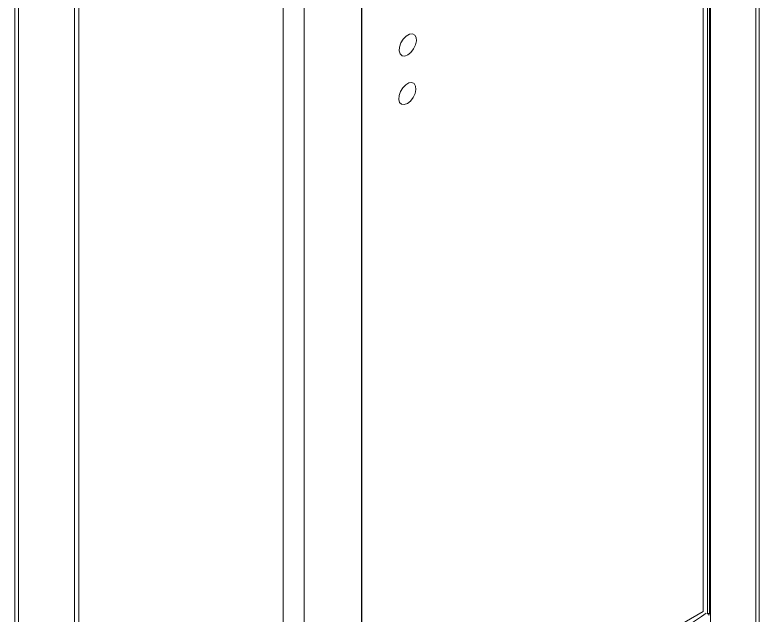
# Model space of a CAD drawing. Header units: millimetres. Extents: x 15 to 1184, y 5 to 836.
# Drawn here: x 240.7 to 424.2, y 539.9 to 688 of the extents above; entities that cross this region are included whole.
import ezdxf

# ---------------------------------------------------------------- set-up
doc = ezdxf.new("R2010")
doc.units = ezdxf.units.MM

msp = doc.modelspace()

# ---------------------------------------------------------------- linework, layer by layer
at = {"color": 7, "linetype": 'Continuous', "lineweight": 15}
for p, q in [((423.33, 533.8), (423.33, 768.85)), ((424.16, 535.2), (424.16, 770.25)), ((412, 540.22), (412, 745.91)), ((412.15, 746.02), (412.15, 521.08)), ((410.38, 540.81), (410.38, 744.77)), ((240.71, 742.41), (240.71, 508.79)), ((241.59, 507.48), (241.59, 741.09)), ((255.38, 733.02), (255.38, 497.87)), ((256.51, 732.12), (256.51, 497.46)), ((326.17, 471.45), (326.17, 715.59)), ((306.84, 704.74), (306.84, 469.7)), ((312.02, 704.59), (312.02, 469.54)), ((326.2, 490.8), (326.2, 696.8)), ((326.2, 492.22), (410.38, 540.81)), ((411.85, 539.88), (411.71, 539.97)), ((411.95, 540.2), (412, 540.22)), ((412.14, 540.14), (412, 540.22)), ((412.14, 540.14), (412.14, 520.78))]:
    msp.add_line(p, q, dxfattribs=at)
at = {"color": 8, "linetype": 'Continuous', "lineweight": 15}
for p, q in [((411.41, 745.49), (411.41, 540.23)), ((411.95, 540.2), (411.95, 745.87))]:
    msp.add_line(p, q, dxfattribs=at)
at = {"color": 7, "linetype": 'Continuous', "lineweight": 15, "flags": 128}
for points in [[(337.57, 678.07), (338.34, 678.68), (339, 679.54), (339.47, 680.53), (339.68, 681.52), (339.61, 682.37), (339.26, 682.98), (338.69, 683.25), (337.96, 683.16), (337.18, 682.71), (336.45, 681.96), (335.88, 681.02), (335.53, 680.01), (335.46, 679.08), (335.67, 678.33), (336.14, 677.89), (336.8, 677.8), (337.57, 678.07)], [(337.45, 666.11), (338.21, 666.71), (338.88, 667.57), (339.35, 668.56), (339.56, 669.55), (339.49, 670.4), (339.14, 671.01), (338.56, 671.28), (337.84, 671.19), (337.06, 670.74), (336.33, 669.99), (335.76, 669.06), (335.41, 668.05), (335.34, 667.11), (335.55, 666.37), (336.02, 665.92), (336.68, 665.83), (337.45, 666.11)]]:
    msp.add_lwpolyline(points, dxfattribs=at)
at = {"color": 7, "linetype": 'Continuous', "lineweight": 15}
msp.add_ellipse((411.67, 540.39), major_axis=(0.399, -0.033), ratio=0.625176, start_param=4.066194, end_param=5.549723, dxfattribs=at)
at = {"color": 8, "linetype": 'Continuous', "lineweight": 15}
msp.add_open_spline([(326.2, 491.34), (333.76, 495), (349.08, 502.43), (370.86, 514.47), (391.79, 527.08), (404.72, 535.97), (411.12, 540.38)], degree=3, knots=[0, 0, 0, 0, 0.246035, 0.498814, 0.751588, 1, 1, 1, 1], dxfattribs=at)
at = {"color": 7, "linetype": 'Continuous', "lineweight": 15}
msp.add_open_spline([(411.69, 540.37), (411.71, 540.34), (411.74, 540.27), (411.75, 540.1), (411.72, 539.99), (411.7, 539.91)], degree=3, knots=[0, 0, 0, 0, 0.225545, 0.501279, 1, 1, 1, 1], dxfattribs=at)

doc.saveas('drawing.dxf')
